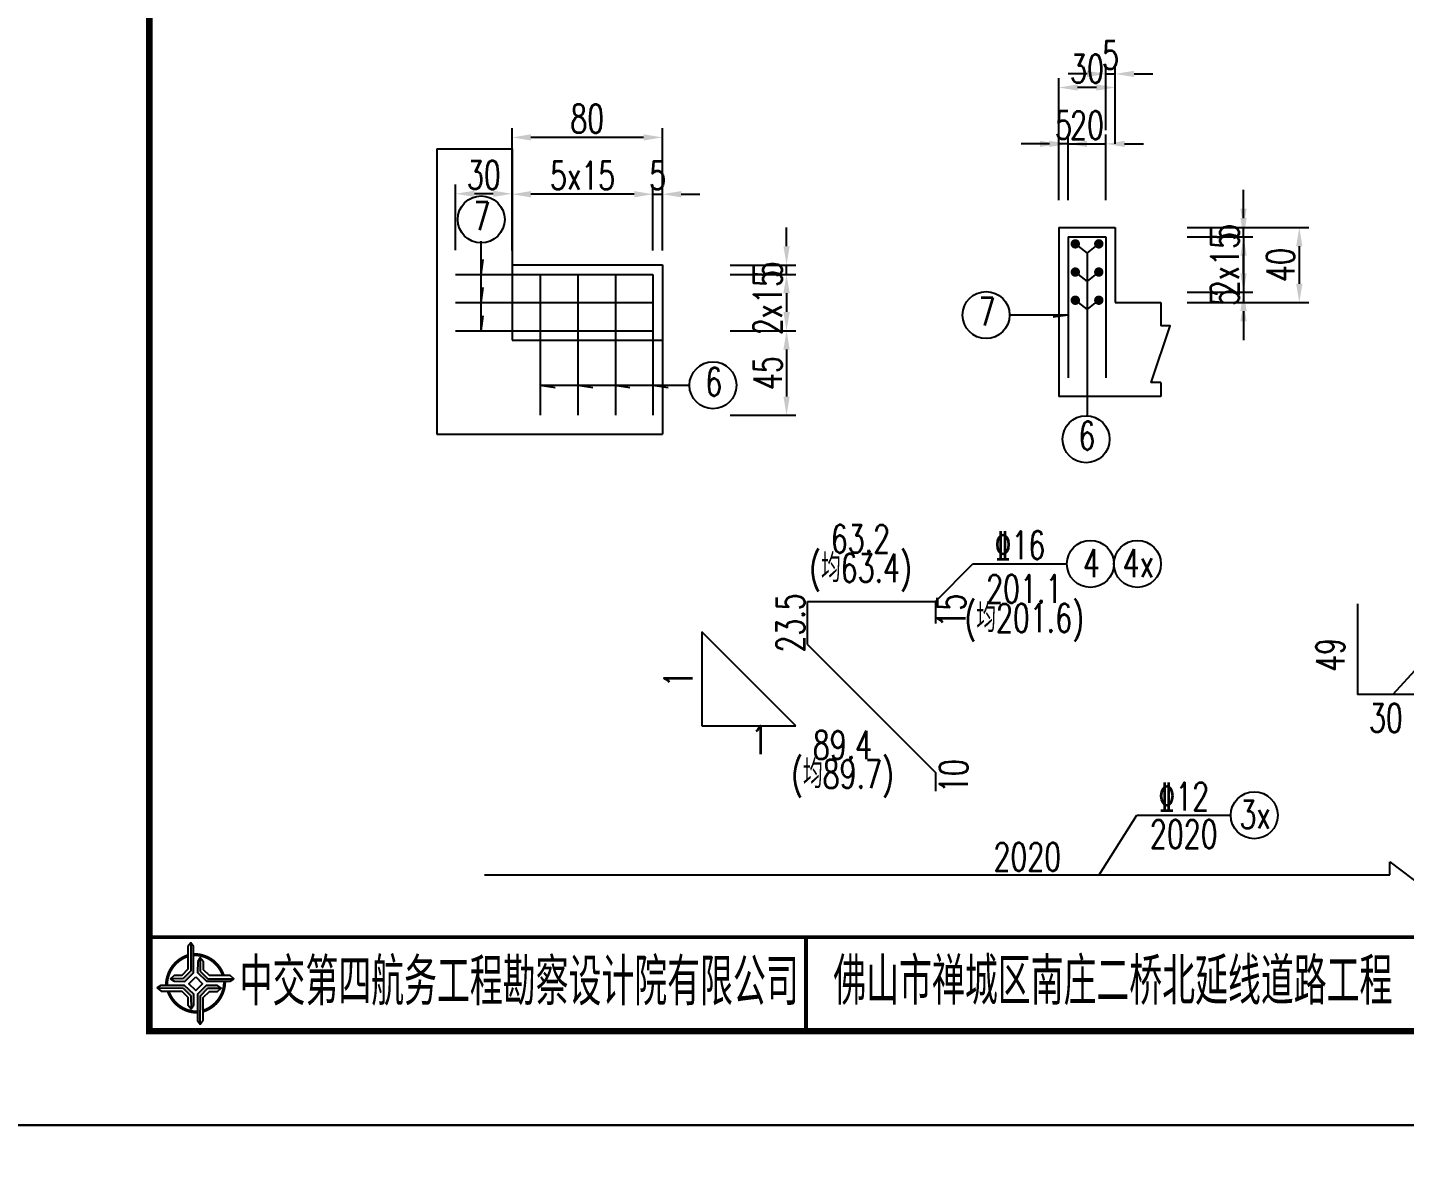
# Model space of a CAD drawing. Header units: millimetres. Extents: x -51 to 12129, y -1309 to -715.
# Drawn here: x 3326.8 to 3473.3, y -1016.5 to -894.8 of the extents above; entities that cross this region are included whole.
import ezdxf
from ezdxf.enums import TextEntityAlignment as Align

# ---------------------------------------------------------------- set-up
doc = ezdxf.new("R2010")
doc.units = ezdxf.units.MM
doc.header["$LTSCALE"] = 0.25
for name, color, linetype in [('BM3', 7, 'Continuous'), ('YOLLOW', 7, 'Continuous'), ('图框', 7, 'Continuous'), ('尺寸标注', 2, 'Continuous'), ('文字', 7, 'Continuous'), ('文字字符', 7, 'Continuous'), ('标注', 4, 'Continuous'), ('次轮廓线', 7, 'Continuous'), ('结构', 7, 'Continuous'), ('钢筋', 6, 'Continuous')]:
    doc.layers.add(name, color=color, linetype=linetype)
doc.layers.add('TEXT', color=7, linetype='Continuous', lineweight=18)
doc.styles.get("Standard").update_dxf_attribs({"font": 'simplex1.shx', "width": 0.7, "bigfont": 'hztxt.shx'})
doc.dimstyles.new('比例1：50', dxfattribs={"dimscale": 0, "dimtxt": 3, "dimasz": 2, "dimexe": 1, "dimexo": 1, "dimgap": 0.5, "dimtad": 1, "dimdec": 1, "dimlfac": 5, "dimzin": 13, "dimdsep": 46, "dimtxsty": 'Standard', "dimcen": -1, "dimclrd": 256, "dimclre": 256, "dimclrt": 7, "dimaunit": 1, "dimadec": 3, "dimazin": 0, "dimtfac": 0.0005, "dimtdec": 1, "dimtix": 1, "dimtmove": 2, "dimatfit": 3, "dimfxl": 0, "dimtolj": 1, "dimtzin": 13, "dimarcsym": 0})

# ---------------------------------------------------------------- blocks, each defined once
blk = doc.blocks.new('tb')
at = {"lineweight": -3}
h = blk.add_hatch(color=256, dxfattribs=at)
h.paths.add_polyline_path([(-1.23, -0.13), (-3.78, -0.14), (-4.14, -0.41), (-1.4, -0.44), (-0.56, -1.24), (-0.54, -2.62), (-0.27, -2.2), (-0.26, -1.06)])
h.paths.add_polyline_path([(0.13, -1.08), (0.14, -3.86), (0.41, -4.26), (0.44, -1.24), (1.25, -0.43), (2.66, -0.43), (2.26, -0.16), (1.07, -0.15)])
h.paths.add_polyline_path([(1.08, 0.3), (3.62, 0.3), (4.02, 0.56), (1.25, 0.57), (0.43, 1.39), (0.43, 2.8), (0.16, 2.41), (0.15, 1.24)])
h.paths.add_polyline_path([(-0.28, 1.21), (-0.28, 3.99), (-0.56, 4.39), (-0.57, 1.41), (-1.38, 0.6), (-2.74, 0.56), (-2.33, 0.3), (-1.2, 0.29)])
for p, q in [((-0.56, 4.39), (-0.57, 1.41)), ((0.43, 2.8), (0.43, 1.39)), ((-1.38, 0.6), (-2.74, 0.56)), ((-0.57, 1.41), (-1.38, 0.6)), ((0.43, 1.39), (1.25, 0.57)), ((1.25, 0.57), (4.02, 0.56)), ((-4.14, -0.41), (-1.4, -0.44)), ((-1.4, -0.44), (-0.56, -1.24)), ((-0.56, -1.24), (-0.54, -2.62)), ((0.41, -4.26), (0.44, -1.24)), ((0.44, -1.24), (1.25, -0.43)), ((1.25, -0.43), (2.66, -0.43))]:
    blk.add_line(p, q, dxfattribs=at)
at = {"lineweight": -3, "const_width": 0.35, "flags": 128}
for points in [[(-0.9, 3.02, 0.324167), (-3.16, -0.14)], [(2.88, 0.92, 0.324403), (-0.24, 3.15)], [(0.75, -2.86, 0.325418), (3.02, 0.26)], [(-2.98, -0.76, 0.322976), (0.14, -2.98)]]:
    blk.add_lwpolyline(points, format="xyb", dxfattribs=at)
at = {"lineweight": -3, "flags": 128}
for points in [[(-0.9, 3.99), (-0.9, 1.58), (-1.53, 0.91), (-2.34, 0.91), (-2.74, 0.56), (-2.33, 0.3), (-1.2, 0.29), (-0.28, 1.21), (-0.28, 3.99), (-0.56, 4.39)], [(3.62, 0.92), (1.43, 0.92), (0.77, 1.54), (0.77, 2.38), (0.43, 2.8), (0.16, 2.41), (0.15, 1.24), (1.08, 0.3), (3.62, 0.3), (4.02, 0.56)], [(-0.04, 0.77), (0.68, 0.04), (-0.04, -0.69), (-0.77, 0.05)], [(-3.73, -0.76), (-1.54, -0.76), (-0.89, -1.39), (-0.89, -2.21), (-0.54, -2.62), (-0.27, -2.2), (-0.26, -1.06), (-1.23, -0.13), (-3.78, -0.14), (-4.14, -0.41)], [(0.75, -3.85), (0.75, -1.43), (1.4, -0.78), (2.26, -0.78), (2.66, -0.43), (2.26, -0.16), (1.07, -0.15), (0.13, -1.08), (0.14, -3.86), (0.41, -4.26)]]:
    blk.add_lwpolyline(points, close=True, dxfattribs=at)
blk = doc.blocks.new('*D147')
at = {"layer": 'Defpoints', "color": 0}
for p in [(3393.36, -920.11), (3407.57, -920.11), (3393.36, -921.11)]:
    blk.add_point(p, dxfattribs=at)
at = {"layer": '标注', "lineweight": -2}
for p, q in [((3407.57, -918.11), (3407.57, -916.11)), ((3401.57, -920.11), (3408.57, -920.11)), ((3407.57, -921.11), (3407.57, -920.11)), ((3401.57, -921.11), (3408.57, -921.11)), ((3407.57, -923.11), (3407.57, -925.11))]:
    blk.add_line(p, q, dxfattribs=at)
at = {"layer": '标注'}
for points in [[(3407.24, -918.11), (3407.91, -918.11), (3407.57, -920.11)], [(3407.24, -923.11), (3407.91, -923.11), (3407.57, -921.11)]]:
    blk.add_solid(points, dxfattribs=at)
at = {"layer": '标注', "color": 7, "insert": (3405.57, -920.61), "char_height": 3, "attachment_point": 5, "rotation": 90}
blk.add_mtext('\\A1;5', dxfattribs=at)
blk = doc.blocks.new('*D148')
at = {"layer": 'Defpoints', "color": 0}
for p in [(3393.36, -921.11), (3393.36, -927.11), (3407.57, -927.11)]:
    blk.add_point(p, dxfattribs=at)
at = {"layer": '标注', "lineweight": -2}
for p, q in [((3401.57, -921.11), (3408.57, -921.11)), ((3407.57, -923.11), (3407.57, -925.11)), ((3401.57, -927.11), (3408.57, -927.11))]:
    blk.add_line(p, q, dxfattribs=at)
at = {"layer": '标注'}
for points in [[(3407.24, -923.11), (3407.91, -923.11), (3407.57, -921.11)], [(3407.24, -925.11), (3407.91, -925.11), (3407.57, -927.11)]]:
    blk.add_solid(points, dxfattribs=at)
at = {"layer": '标注', "color": 7, "insert": (3405.57, -924.11), "char_height": 3, "attachment_point": 5, "rotation": 90}
blk.add_mtext('\\A1;2x15', dxfattribs=at)
blk = doc.blocks.new('*D149')
at = {"layer": 'Defpoints', "color": 0}
for p in [(3393.36, -927.11), (3393.36, -936.11), (3407.57, -936.11)]:
    blk.add_point(p, dxfattribs=at)
at = {"layer": '标注', "lineweight": -2}
for p, q in [((3401.57, -927.11), (3408.57, -927.11)), ((3407.57, -929.11), (3407.57, -934.11)), ((3401.57, -936.11), (3408.57, -936.11))]:
    blk.add_line(p, q, dxfattribs=at)
at = {"layer": '标注'}
for points in [[(3407.24, -929.11), (3407.91, -929.11), (3407.57, -927.11)], [(3407.24, -934.11), (3407.91, -934.11), (3407.57, -936.11)]]:
    blk.add_solid(points, dxfattribs=at)
at = {"layer": '标注', "color": 7, "insert": (3405.57, -931.61), "char_height": 3, "attachment_point": 5, "rotation": 90}
blk.add_mtext('\\A1;45', dxfattribs=at)
blk = doc.blocks.new('*D150')
at = {"layer": 'Defpoints', "color": 0}
for p in [(3394.36, -912.58), (3393.36, -921.11), (3394.36, -921.11)]:
    blk.add_point(p, dxfattribs=at)
at = {"layer": '标注', "lineweight": -2}
for p, q in [((3391.36, -912.58), (3389.36, -912.58)), ((3393.36, -918.58), (3393.36, -911.58)), ((3393.36, -912.58), (3394.36, -912.58)), ((3394.36, -918.58), (3394.36, -911.58)), ((3396.36, -912.58), (3398.36, -912.58))]:
    blk.add_line(p, q, dxfattribs=at)
at = {"layer": '标注'}
for points in [[(3391.36, -912.24), (3391.36, -912.91), (3393.36, -912.58)], [(3396.36, -912.24), (3396.36, -912.91), (3394.36, -912.58)]]:
    blk.add_solid(points, dxfattribs=at)
at = {"layer": '标注', "color": 7, "insert": (3393.86, -910.58), "char_height": 3, "attachment_point": 5}
blk.add_mtext('\\A1;5', dxfattribs=at)
blk = doc.blocks.new('*D151')
at = {"layer": 'Defpoints', "color": 0}
for p in [(3378.36, -906.53), (3378.36, -920.11), (3394.36, -920.11)]:
    blk.add_point(p, dxfattribs=at)
at = {"layer": '标注', "lineweight": -2}
for p, q in [((3378.36, -912.53), (3378.36, -905.53)), ((3394.36, -912.53), (3394.36, -905.53)), ((3392.36, -906.53), (3380.36, -906.53))]:
    blk.add_line(p, q, dxfattribs=at)
at = {"layer": '标注'}
for points in [[(3380.36, -906.2), (3380.36, -906.86), (3378.36, -906.53)], [(3392.36, -906.2), (3392.36, -906.86), (3394.36, -906.53)]]:
    blk.add_solid(points, dxfattribs=at)
at = {"layer": '标注', "color": 7, "insert": (3386.36, -904.53), "char_height": 3, "attachment_point": 5}
blk.add_mtext('\\A1;80', dxfattribs=at)
blk = doc.blocks.new('*D152')
at = {"layer": 'Defpoints', "color": 0}
for p in [(3378.36, -912.58), (3378.36, -921.11), (3393.36, -921.11)]:
    blk.add_point(p, dxfattribs=at)
at = {"layer": '标注', "lineweight": -2}
for p, q in [((3378.36, -918.58), (3378.36, -911.58)), ((3391.36, -912.58), (3380.36, -912.58)), ((3393.36, -918.58), (3393.36, -911.58))]:
    blk.add_line(p, q, dxfattribs=at)
at = {"layer": '标注'}
for points in [[(3380.36, -912.24), (3380.36, -912.91), (3378.36, -912.58)], [(3391.36, -912.24), (3391.36, -912.91), (3393.36, -912.58)]]:
    blk.add_solid(points, dxfattribs=at)
at = {"layer": '标注', "color": 7, "insert": (3385.86, -910.58), "char_height": 3, "attachment_point": 5}
blk.add_mtext('\\A1;5x15', dxfattribs=at)
blk = doc.blocks.new('*D153')
at = {"layer": 'Defpoints', "color": 0}
for p in [(3372.36, -912.53), (3372.36, -921.11), (3378.36, -921.11)]:
    blk.add_point(p, dxfattribs=at)
at = {"layer": '标注', "lineweight": -2}
for p, q in [((3372.36, -918.53), (3372.36, -911.53)), ((3376.36, -912.53), (3374.36, -912.53)), ((3378.36, -918.53), (3378.36, -911.53))]:
    blk.add_line(p, q, dxfattribs=at)
at = {"layer": '标注'}
for points in [[(3374.36, -912.2), (3374.36, -912.86), (3372.36, -912.53)], [(3376.36, -912.2), (3376.36, -912.86), (3378.36, -912.53)]]:
    blk.add_solid(points, dxfattribs=at)
at = {"layer": '标注', "color": 7, "insert": (3375.36, -910.53), "char_height": 3, "attachment_point": 5}
blk.add_mtext('\\A1;30', dxfattribs=at)
blk = doc.blocks.new('*D154')
at = {"layer": 'Defpoints', "color": 0}
for p in [(3436.55, -907.22), (3436.55, -917.11), (3437.55, -917.11)]:
    blk.add_point(p, dxfattribs=at)
at = {"layer": '标注', "lineweight": -2}
for p, q in [((3436.55, -913.22), (3436.55, -906.22)), ((3437.55, -913.22), (3437.55, -906.22)), ((3434.55, -907.22), (3432.55, -907.22)), ((3437.55, -907.22), (3436.55, -907.22)), ((3439.55, -907.22), (3441.55, -907.22))]:
    blk.add_line(p, q, dxfattribs=at)
at = {"layer": '标注'}
for points in [[(3434.55, -906.89), (3434.55, -907.55), (3436.55, -907.22)], [(3439.55, -906.89), (3439.55, -907.55), (3437.55, -907.22)]]:
    blk.add_solid(points, dxfattribs=at)
at = {"layer": '标注', "color": 7, "insert": (3437.05, -905.22), "char_height": 3, "attachment_point": 5}
blk.add_mtext('\\A1;5', dxfattribs=at)
blk = doc.blocks.new('*D155')
at = {"layer": 'Defpoints', "color": 0}
for p in [(3441.55, -907.22), (3437.55, -917.11), (3441.55, -917.11)]:
    blk.add_point(p, dxfattribs=at)
at = {"layer": '标注', "lineweight": -2}
for p, q in [((3437.55, -913.22), (3437.55, -906.22)), ((3441.55, -913.22), (3441.55, -906.22)), ((3435.55, -907.22), (3433.55, -907.22)), ((3437.55, -907.22), (3441.55, -907.22)), ((3443.55, -907.22), (3445.55, -907.22))]:
    blk.add_line(p, q, dxfattribs=at)
at = {"layer": '标注'}
for points in [[(3435.55, -906.89), (3435.55, -907.55), (3437.55, -907.22)], [(3443.55, -906.89), (3443.55, -907.55), (3441.55, -907.22)]]:
    blk.add_solid(points, dxfattribs=at)
at = {"layer": '标注', "color": 7, "insert": (3439.55, -905.22), "char_height": 3, "attachment_point": 5}
blk.add_mtext('\\A1;20', dxfattribs=at)
blk = doc.blocks.new('*D156')
at = {"layer": 'Defpoints', "color": 0}
for p in [(3442.55, -899.77), (3442.55, -909.66), (3441.55, -917.11)]:
    blk.add_point(p, dxfattribs=at)
at = {"layer": '标注', "lineweight": -2}
for p, q in [((3441.55, -905.77), (3441.55, -898.77)), ((3442.55, -905.77), (3442.55, -898.77)), ((3439.55, -899.77), (3437.55, -899.77)), ((3441.55, -899.77), (3442.55, -899.77)), ((3444.55, -899.77), (3446.55, -899.77))]:
    blk.add_line(p, q, dxfattribs=at)
at = {"layer": '标注'}
for points in [[(3439.55, -899.44), (3439.55, -900.11), (3441.55, -899.77)], [(3444.55, -899.44), (3444.55, -900.11), (3442.55, -899.77)]]:
    blk.add_solid(points, dxfattribs=at)
at = {"layer": '标注', "color": 7, "insert": (3442.05, -897.77), "char_height": 3, "attachment_point": 5}
blk.add_mtext('\\A1;5', dxfattribs=at)
blk = doc.blocks.new('*D157')
at = {"layer": 'Defpoints', "color": 0}
for p in [(3436.55, -901.22), (3436.55, -916.23), (3442.55, -916.23)]:
    blk.add_point(p, dxfattribs=at)
at = {"layer": '标注', "lineweight": -2}
for p, q in [((3436.55, -907.22), (3436.55, -900.22)), ((3442.55, -907.22), (3442.55, -900.22)), ((3440.55, -901.22), (3438.55, -901.22))]:
    blk.add_line(p, q, dxfattribs=at)
at = {"layer": '标注'}
for points in [[(3438.55, -900.89), (3438.55, -901.55), (3436.55, -901.22)], [(3440.55, -900.89), (3440.55, -901.55), (3442.55, -901.22)]]:
    blk.add_solid(points, dxfattribs=at)
at = {"layer": '标注', "color": 7, "insert": (3439.55, -899.22), "char_height": 3, "attachment_point": 5}
blk.add_mtext('\\A1;30', dxfattribs=at)
blk = doc.blocks.new('*D158')
at = {"layer": 'Defpoints', "color": 0}
for p in [(3441.55, -916.11), (3441.55, -917.11), (3456.21, -916.11)]:
    blk.add_point(p, dxfattribs=at)
at = {"layer": '标注', "lineweight": -2}
for p, q in [((3456.21, -914.11), (3456.21, -912.11)), ((3450.21, -916.11), (3457.21, -916.11)), ((3450.21, -917.11), (3457.21, -917.11)), ((3456.21, -917.11), (3456.21, -916.11)), ((3456.21, -919.11), (3456.21, -921.11))]:
    blk.add_line(p, q, dxfattribs=at)
at = {"layer": '标注'}
for points in [[(3455.87, -914.11), (3456.54, -914.11), (3456.21, -916.11)], [(3455.87, -919.11), (3456.54, -919.11), (3456.21, -917.11)]]:
    blk.add_solid(points, dxfattribs=at)
at = {"layer": '标注', "color": 7, "insert": (3454.21, -916.61), "char_height": 3, "attachment_point": 5, "rotation": 90}
blk.add_mtext('\\A1;5', dxfattribs=at)
blk = doc.blocks.new('*D159')
at = {"layer": 'Defpoints', "color": 0}
for p in [(3441.55, -917.11), (3441.55, -923.01), (3456.21, -923.01)]:
    blk.add_point(p, dxfattribs=at)
at = {"layer": '标注', "lineweight": -2}
for p, q in [((3456.21, -915.11), (3456.21, -913.11)), ((3450.21, -917.11), (3457.21, -917.11)), ((3456.21, -917.11), (3456.21, -923.01)), ((3450.21, -923.01), (3457.21, -923.01)), ((3456.21, -925.01), (3456.21, -927.01))]:
    blk.add_line(p, q, dxfattribs=at)
at = {"layer": '标注'}
for points in [[(3455.87, -915.11), (3456.54, -915.11), (3456.21, -917.11)], [(3455.87, -925.01), (3456.54, -925.01), (3456.21, -923.01)]]:
    blk.add_solid(points, dxfattribs=at)
at = {"layer": '标注', "color": 7, "insert": (3454.21, -920.06), "char_height": 3, "attachment_point": 5, "rotation": 90}
blk.add_mtext('\\A1;2x15', dxfattribs=at)
blk = doc.blocks.new('*D160')
at = {"layer": 'Defpoints', "color": 0}
for p in [(3442.55, -916.11), (3442.55, -924.11), (3462.14, -924.11)]:
    blk.add_point(p, dxfattribs=at)
at = {"layer": '标注', "lineweight": -2}
for p, q in [((3456.14, -916.11), (3463.14, -916.11)), ((3462.14, -918.11), (3462.14, -922.11)), ((3456.14, -924.11), (3463.14, -924.11))]:
    blk.add_line(p, q, dxfattribs=at)
at = {"layer": '标注'}
for points in [[(3461.81, -918.11), (3462.47, -918.11), (3462.14, -916.11)], [(3461.81, -922.11), (3462.47, -922.11), (3462.14, -924.11)]]:
    blk.add_solid(points, dxfattribs=at)
at = {"layer": '标注', "color": 7, "insert": (3460.14, -920.11), "char_height": 3, "attachment_point": 5, "rotation": 90}
blk.add_mtext('\\A1;40', dxfattribs=at)
blk = doc.blocks.new('*D161')
at = {"layer": 'Defpoints', "color": 0}
for p in [(3441.55, -923.01), (3442.55, -924.11), (3456.21, -924.11)]:
    blk.add_point(p, dxfattribs=at)
at = {"layer": '标注', "lineweight": -2}
for p, q in [((3456.21, -921.01), (3456.21, -919.01)), ((3450.21, -923.01), (3457.21, -923.01)), ((3456.21, -923.01), (3456.21, -924.11)), ((3450.21, -924.11), (3457.21, -924.11)), ((3456.21, -926.11), (3456.21, -928.11))]:
    blk.add_line(p, q, dxfattribs=at)
at = {"layer": '标注'}
for points in [[(3455.87, -921.01), (3456.54, -921.01), (3456.21, -923.01)], [(3455.87, -926.11), (3456.54, -926.11), (3456.21, -924.11)]]:
    blk.add_solid(points, dxfattribs=at)
at = {"layer": '标注', "color": 7, "insert": (3454.21, -923.56), "char_height": 3, "attachment_point": 5, "rotation": 90}
blk.add_mtext('\\A1;5', dxfattribs=at)
blk = doc.blocks.new('*D1025')
at = {"layer": 'Defpoints', "color": 0}
for p in [(3374.34, -864.62), (3374.34, -875.8), (3369.29, -1155.2)]:
    blk.add_point(p, dxfattribs=at)
at = {"layer": '标注', "lineweight": -2}
for p, q in [((3374.34, -869.8), (3374.34, -876.8)), ((3367.29, -875.8), (3365.29, -875.8)), ((3369.29, -881.8), (3369.29, -874.8)), ((3369.29, -875.8), (3374.34, -875.8)), ((3376.34, -875.8), (3378.34, -875.8))]:
    blk.add_line(p, q, dxfattribs=at)
at = {"layer": '标注'}
for points in [[(3367.29, -875.46), (3367.29, -876.13), (3369.29, -875.8)], [(3376.34, -875.46), (3376.34, -876.13), (3374.34, -875.8)]]:
    blk.add_solid(points, dxfattribs=at)
at = {"layer": '标注', "color": 7, "insert": (3371.82, -873.8), "char_height": 3, "attachment_point": 5}
blk.add_mtext('\\A1;2x12.8', dxfattribs=at)
blk = doc.blocks.new('*D1048')
at = {"layer": 'Defpoints', "color": 0}
for p in [(3442.55, -899.77), (3442.55, -909.66), (3441.55, -1214.11)]:
    blk.add_point(p, dxfattribs=at)
at = {"layer": '标注', "lineweight": -2}
for p, q in [((3441.55, -905.77), (3441.55, -898.77)), ((3442.55, -905.77), (3442.55, -898.77)), ((3439.55, -899.77), (3437.55, -899.77)), ((3441.55, -899.77), (3442.55, -899.77)), ((3444.55, -899.77), (3446.55, -899.77))]:
    blk.add_line(p, q, dxfattribs=at)
at = {"layer": '标注'}
for points in [[(3439.55, -899.44), (3439.55, -900.11), (3441.55, -899.77)], [(3444.55, -899.44), (3444.55, -900.11), (3442.55, -899.77)]]:
    blk.add_solid(points, dxfattribs=at)
at = {"layer": '标注', "color": 7, "insert": (3442.05, -897.77), "char_height": 3, "attachment_point": 5}
blk.add_mtext('\\A1;5', dxfattribs=at)
blk = doc.blocks.new('123')
at = {"layer": '图框', "color": 2}
blk.add_lwpolyline([(369.33, -1011.65), (369.33, -714.65), (-50.67, -714.65), (-50.67, -1011.65)], close=True, dxfattribs=at)

msp = doc.modelspace()

# ---------------------------------------------------------------- linework, layer by layer
for points, const_width in [([(3719.75412, -724.65472), (3339.75412, -724.65472), (3339.75412, -1001.65472), (3719.75412, -1001.65472), (3719.75412, -724.65472)], 0.7), ([(3339.75412, -991.65472), (3719.75412, -991.65472)], 0.4)]:
    msp.add_lwpolyline(points, dxfattribs=dict(const_width=const_width))
at = {"layer": 'BM3', "linetype": 'Continuous'}
for p, q in [((3398.55616, -959.15759), (3398.55616, -969.15759)), ((3408.55616, -969.15759), (3398.55616, -959.15759)), ((3398.55616, -969.15759), (3408.55616, -969.15759))]:
    msp.add_line(p, q, dxfattribs=at)
at = {"layer": 'YOLLOW'}
for p, q in [((3423.40903, -955.92539), (3427.40903, -951.92539)), ((3427.40903, -951.92539), (3437.40903, -951.92539)), ((3479.22277, -958.01593), (3472.09243, -965.82455)), ((3440.84591, -985.02613), (3444.84591, -978.67884)), ((3444.84591, -978.67884), (3454.84591, -978.67884))]:
    msp.add_line(p, q, dxfattribs=at)
for centre in [(3439.90903, -951.92539), (3444.90903, -951.92539), (3457.34591, -978.67884)]:
    msp.add_circle(centre, 2.5, dxfattribs=at)
at = {"layer": '图框', "const_width": 0.4}
msp.add_lwpolyline([(3409.64754, -991.65472), (3409.64754, -1001.65472)], dxfattribs=at)
at = {"layer": '尺寸标注', "linetype": 'Continuous'}
for p, q in [((3471.77135, -985.02614), (3471.77135, -983.62621)), ((3471.77135, -983.62621), (3475.43097, -986.41375))]:
    msp.add_line(p, q, dxfattribs=at)
at = {"layer": '标注'}
for p, q in [((3375.07575, -927.10891), (3375.07575, -917.55694)), ((3438.3032, -917.85999), (3439.5532, -918.85689)), ((3439.5532, -918.85689), (3440.8032, -917.85999)), ((3375.07575, -921.10891), (3375.30061, -919.50889)), ((3439.5532, -918.85689), (3439.5532, -936.15252)), ((3438.3032, -920.85999), (3439.5532, -921.85689)), ((3439.5532, -921.85689), (3440.8032, -920.85999)), ((3375.07575, -924.10891), (3375.30061, -922.50889)), ((3438.3032, -923.85999), (3439.5532, -924.85689)), ((3439.5532, -924.85689), (3440.8032, -923.85999)), ((3375.07575, -927.10891), (3375.30061, -925.50889)), ((3437.5532, -925.43447), (3431.30988, -925.43447)), ((3437.5532, -925.43447), (3435.95318, -925.65933)), ((3381.35753, -932.9134), (3397.24384, -932.9134)), ((3381.35753, -932.9134), (3382.95754, -933.13825)), ((3385.35753, -932.9134), (3386.95754, -933.13825)), ((3389.30068, -932.9134), (3390.9007, -933.13825)), ((3393.35753, -932.9134), (3394.95754, -933.13825))]:
    msp.add_line(p, q, dxfattribs=at)
for centre in [(3375.07575, -915.26445), (3428.80988, -925.43447), (3399.74384, -932.9134), (3439.44721, -938.65027)]:
    msp.add_circle(centre, 2.5, dxfattribs=at)
at = {"layer": '次轮廓线'}
for p, q in [((3370.35753, -907.76297), (3378.35753, -907.76297)), ((3370.35753, -907.76297), (3370.35753, -938.10891)), ((3378.35753, -907.76297), (3378.35753, -928.10891)), ((3378.35753, -920.10891), (3394.35753, -920.10891)), ((3394.35753, -920.10891), (3394.35753, -938.10891)), ((3378.35753, -928.10891), (3394.35753, -928.10891)), ((3370.35753, -938.10891), (3394.35753, -938.10891))]:
    msp.add_line(p, q, dxfattribs=at)
at = {"layer": '结构', "linetype": 'Continuous'}
for p, q in [((3436.5532, -916.10999), (3436.5532, -934.10999)), ((3436.5532, -916.10999), (3442.5532, -916.10999)), ((3442.5532, -916.10999), (3442.5532, -924.10999)), ((3442.5532, -924.10999), (3447.38817, -924.10999)), ((3447.38817, -924.10999), (3447.38817, -926.6004)), ((3447.38817, -932.6004), (3447.38817, -934.10999)), ((3447.38817, -934.10999), (3436.5532, -934.10999))]:
    msp.add_line(p, q, dxfattribs=at)
msp.add_lwpolyline([(3447.38817, -932.6004), (3446.38817, -932.6004), (3448.38817, -926.6004), (3447.38817, -926.6004)], dxfattribs=at)
at = {"layer": '钢筋', "linetype": 'Continuous'}
for p, q in [((3437.5532, -917.10999), (3441.5532, -917.10999)), ((3437.5532, -917.10999), (3437.5532, -932.10999)), ((3441.5532, -917.10999), (3441.5532, -932.10999)), ((3372.35753, -921.10891), (3393.35753, -921.10891)), ((3381.35753, -921.10891), (3381.35753, -936.10891)), ((3385.35753, -921.10891), (3385.35753, -936.10891)), ((3389.35753, -921.10891), (3389.35753, -936.10891)), ((3393.35753, -921.10891), (3393.35753, -936.10891)), ((3372.35753, -924.10891), (3393.35753, -924.10891)), ((3372.35753, -927.10891), (3393.35753, -927.10891))]:
    msp.add_line(p, q, dxfattribs=at)
at = {"layer": '钢筋', "linetype": 'ByBlock'}
for p, q in [((3409.80903, -955.92539), (3423.40903, -955.92539)), ((3409.80903, -960.51118), (3409.80903, -955.92539)), ((3423.40903, -955.92539), (3423.40903, -958.25219)), ((3468.34648, -956.16455), (3468.34648, -965.82455)), ((3409.80903, -960.51118), (3423.40903, -974.11118)), ((3474.34648, -965.82455), (3468.34648, -965.82455)), ((3423.40903, -974.11118), (3423.40903, -976.11118)), ((3375.41596, -985.02614), (3471.77135, -985.02614))]:
    msp.add_line(p, q, dxfattribs=at)
at = {"layer": '钢筋', "const_width": 0.5}
for points in [[(3438.0532, -917.85999, 1), (3438.5532, -917.85999, 1)], [(3441.0532, -917.85999, -1), (3440.5532, -917.85999, -1)], [(3438.0532, -920.85999, 1), (3438.5532, -920.85999, 1)], [(3441.0532, -920.85999, -1), (3440.5532, -920.85999, -1)], [(3438.0532, -923.85999, 1), (3438.5532, -923.85999, 1)], [(3441.0532, -923.85999, -1), (3440.5532, -923.85999, -1)]]:
    msp.add_lwpolyline(points, format="xyb", close=True, dxfattribs=at)

# ---------------------------------------------------------------- block references
at = {"lineweight": -3}
msp.add_blockref('tb', (3344.74985, -996.64938), dxfattribs=at)
at = {"layer": '标注'}
for p in [(3360, 0), (3360, -297)]:
    msp.add_blockref('123', p, dxfattribs=at)

# ---------------------------------------------------------------- texts
at = {"linetype": 'Continuous', "width": 0.7}
for s, p in [('7', (3375.16587, -916.39659)), ('7', (3428.9, -926.56661)), ('6', (3399.83396, -934.04554)), ('6', (3439.53732, -939.78241))]:
    msp.add_text(s, height=3, dxfattribs=at).set_placement(p, align=Align.CENTER)
at = {"width": 0.7}
for s, p in [('63.2', (3415.4397, -950.75488)), ('(均63.4)', (3415.43969, -953.85486)), ('201.1', (3432.864, -956.07216)), ('(均201.6)', (3432.86398, -959.17213)), ('89.4', (3413.51956, -972.68881)), ('(均89.7)', (3413.51954, -975.78878))]:
    msp.add_text(s, height=3, dxfattribs=at).set_placement(p, align=Align.CENTER)
msp.add_text('49', height=3, rotation=90, dxfattribs=at).set_placement((3465.43574, -961.60459), align=Align.MIDDLE)
msp.add_text('30', height=3, dxfattribs=at).set_placement((3471.35739, -968.32454), align=Align.MIDDLE)
at = {"layer": 'TEXT', "width": 0.7}
for s, p in [('4', (3440.01019, -951.84623)), ('4x', (3445.01019, -951.84623)), ('3x', (3457.44187, -978.59967))]:
    msp.add_text(s, height=3, dxfattribs=at).set_placement(p, align=Align.MIDDLE)
at = {"layer": 'TEXT', "color": 7, "linetype": 'Continuous', "width": 0.7}
msp.add_text('1', height=3, rotation=90, dxfattribs=at).set_placement((3397.55616, -964.15759), align=Align.CENTER)
msp.add_text('1', height=3, dxfattribs=at).set_placement((3404.69901, -972.15759), align=Align.CENTER)
at = {"layer": '图框', "width": 0.7}
for s, p in [('中交第四航务工程勘察设计院有限公司', (3379.11923, -996.40628)), ('佛山市禅城区南庄二桥北延线道路工程', (3442.29837, -996.34002))]:
    msp.add_text(s, height=5, dxfattribs=at).set_placement(p, align=Align.MIDDLE_CENTER)
at = {"layer": '文字', "color": 7, "linetype": 'ByBlock', "width": 0.7}
for s, p in [('23.5', (3407.99161, -958.20315)), ('15', (3425.11663, -956.89451)), ('10', (3425.36207, -974.50795))]:
    msp.add_text(s, height=3, rotation=90, dxfattribs=at).set_placement(p, align=Align.MIDDLE)
at = {"layer": '文字字符', "width": 0.7}
for s, p in [('%%13216', (3432.40903, -949.92539)), ('%%13212', (3449.84591, -976.67884)), ('2020', (3449.84591, -980.67884)), ('2020', (3433.19863, -983.10118))]:
    msp.add_text(s, height=3, dxfattribs=at).set_placement(p, align=Align.MIDDLE)

# ---------------------------------------------------------------- dimensions: what is measured, and where the dimension line sits
at = {"layer": '标注'}
for base, p1, p2, text, picture, middle in [((3374.3427, -875.79651), (3369.2877, -1155.20143), (3374.3427, -864.62284), '2x12.8', '*D1025', (3371.8152, -873.79651)), ((3378.35753, -912.57619), (3393.35753, -921.10891), (3378.35753, -921.10891), '5x15', '*D152', (3385.85753, -910.57619))]:
    dim = msp.add_linear_dim(base=base, p1=p1, p2=p2, text=text, dimstyle='比例1：50', override={"dimscale": 1}, dxfattribs=at)
    dim.commit()
    dim.dimension.update_dxf_attribs({"geometry": picture, "text_midpoint": middle})
for base, p1, p2, picture, middle in [((3442.5532, -899.77346), (3441.5532, -917.10999), (3442.5532, -909.66375), '*D156', (3442.0532, -897.77346)), ((3442.5532, -899.77346), (3441.5532, -1214.10999), (3442.5532, -909.66375), '*D1048', (3442.0532, -897.77346)), ((3436.5532, -901.2197), (3442.5532, -916.22655), (3436.5532, -916.22655), '*D157', (3439.5532, -899.2197)), ((3378.35753, -906.53107), (3394.35753, -920.10891), (3378.35753, -920.10891), '*D151', (3386.35753, -904.53107)), ((3436.5532, -907.2197), (3437.5532, -917.10999), (3436.5532, -917.10999), '*D154', (3437.0532, -905.2197)), ((3441.5532, -907.2197), (3437.5532, -917.10999), (3441.5532, -917.10999), '*D155', (3439.5532, -905.2197)), ((3372.35753, -912.53107), (3378.35753, -921.10891), (3372.35753, -921.10891), '*D153', (3375.35753, -910.53107)), ((3394.35753, -912.57619), (3393.35753, -921.10891), (3394.35753, -921.10891), '*D150', (3393.85753, -910.57619))]:
    dim = msp.add_linear_dim(base=base, p1=p1, p2=p2, dimstyle='比例1：50', override={"dimscale": 1}, dxfattribs=at)
    dim.commit()
    dim.dimension.update_dxf_attribs({"geometry": picture, "text_midpoint": middle})
for base, p1, p2, picture, middle in [((3456.20735, -916.10999), (3441.5532, -917.10999), (3441.5532, -916.10999), '*D158', (3454.20735, -916.60999)), ((3407.57261, -920.10891), (3393.35753, -921.10891), (3393.35753, -920.10891), '*D147', (3405.57261, -920.60891)), ((3462.14047, -924.10999), (3442.5532, -916.10999), (3442.5532, -924.10999), '*D160', (3460.14047, -920.10999)), ((3407.57261, -936.10891), (3393.35753, -927.10891), (3393.35753, -936.10891), '*D149', (3405.57261, -931.60891))]:
    dim = msp.add_linear_dim(base=base, p1=p1, p2=p2, angle=90, dimstyle='比例1：50', override={"dimscale": 1}, dxfattribs=at)
    dim.commit()
    dim.dimension.update_dxf_attribs({"geometry": picture, "text_midpoint": middle})
for base, p1, p2, text, picture, middle in [((3456.20735, -923.01478), (3441.5532, -917.10999), (3441.5532, -923.01478), '2x15', '*D159', (3454.20735, -920.06239)), ((3407.57261, -927.10891), (3393.35753, -921.10891), (3393.35753, -927.10891), '2x15', '*D148', (3405.57261, -924.10891)), ((3456.20735, -924.10999), (3441.5532, -923.01478), (3442.5532, -924.10999), '5', '*D161', (3454.20735, -923.56239))]:
    dim = msp.add_linear_dim(base=base, p1=p1, p2=p2, angle=90, text=text, dimstyle='比例1：50', override={"dimscale": 1}, dxfattribs=at)
    dim.commit()
    dim.dimension.update_dxf_attribs({"geometry": picture, "text_midpoint": middle})

doc.saveas('drawing.dxf')
